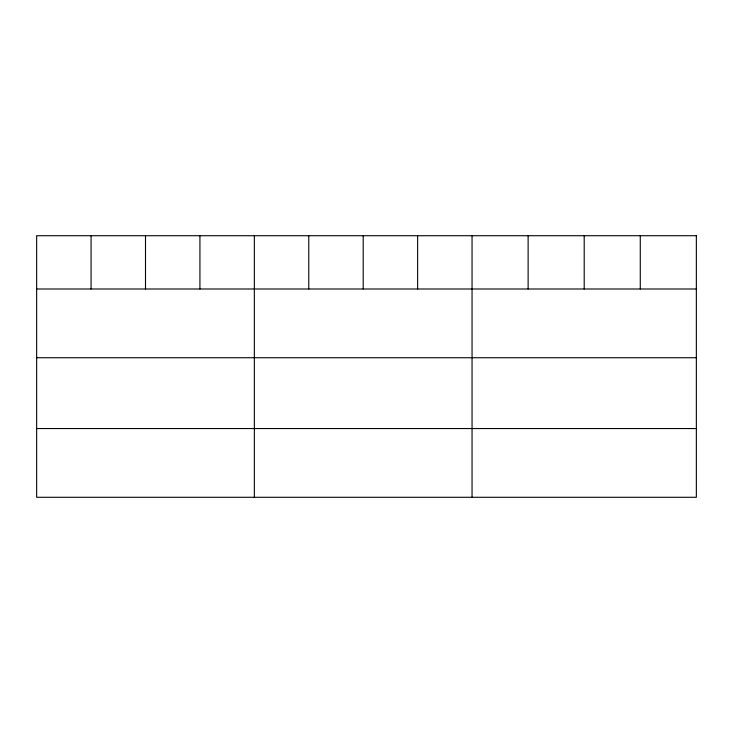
<?xml version="1.0" encoding="UTF-8"?>
<svg xmlns="http://www.w3.org/2000/svg" width="733" height="733" viewBox="0 0 733 733"><rect width="100%" height="100%" fill="white"/><g stroke="black" fill="none" stroke-linecap="round" stroke-linejoin="round"><path stroke-width="1.1" d="M36.65 288.994L696.35 288.994M36.65 357.731L696.35 357.731M36.65 428.548L696.35 428.548M640.275 235.714L640.275 288.994M584.201 235.714L584.201 288.994M528.126 235.714L528.126 288.994M472.052 235.714L472.052 497.286M417.627 235.714L417.627 288.994M363.202 235.714L363.202 288.994M308.776 235.714L308.776 288.994M254.351 235.714L254.351 497.286M199.926 235.714L199.926 288.994M145.501 235.714L145.501 288.994M91.075 235.714L91.075 288.994M696.35 235.714L36.65 235.714L36.65 497.286L696.35 497.286L696.35 235.714"/></g></svg>
